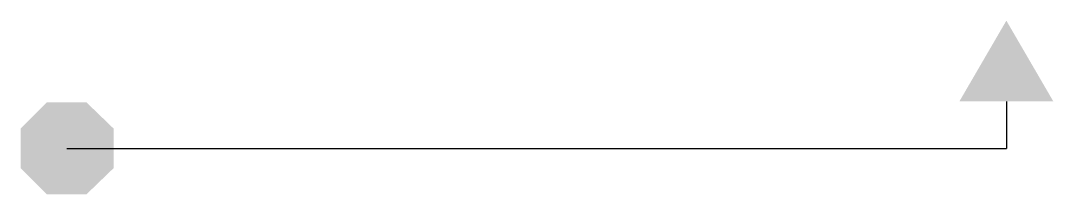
# Model space of a CAD drawing. Header units: feet. Extents: x -0.06 to 1.26, y -0.06 to 0.16.
import ezdxf

# ---------------------------------------------------------------- set-up
doc = ezdxf.new("R2010")
doc.units = ezdxf.units.FT
doc.header["$MEASUREMENT"] = 0

msp = doc.modelspace()

# ---------------------------------------------------------------- hatches: boundary and pattern name
msp.add_hatch(color=256).paths.add_polyline_path([(-0.0252, -0.0588), (-0.0588, -0.0252), (-0.0588, 0.0252), (-0.0252, 0.0588), (0.0252, 0.0588), (0.06, 0.0252), (0.06, -0.0252), (0.0252, -0.0588)])

# ---------------------------------------------------------------- linework, layer by layer
for p in [(1.2, 0.06), (0, 0)]:
    msp.add_line(p, (1.2, 0))
msp.add_solid([(1.2, 0.1632), (1.14, 0.06), (1.26, 0.06)])

doc.saveas('drawing.dxf')
